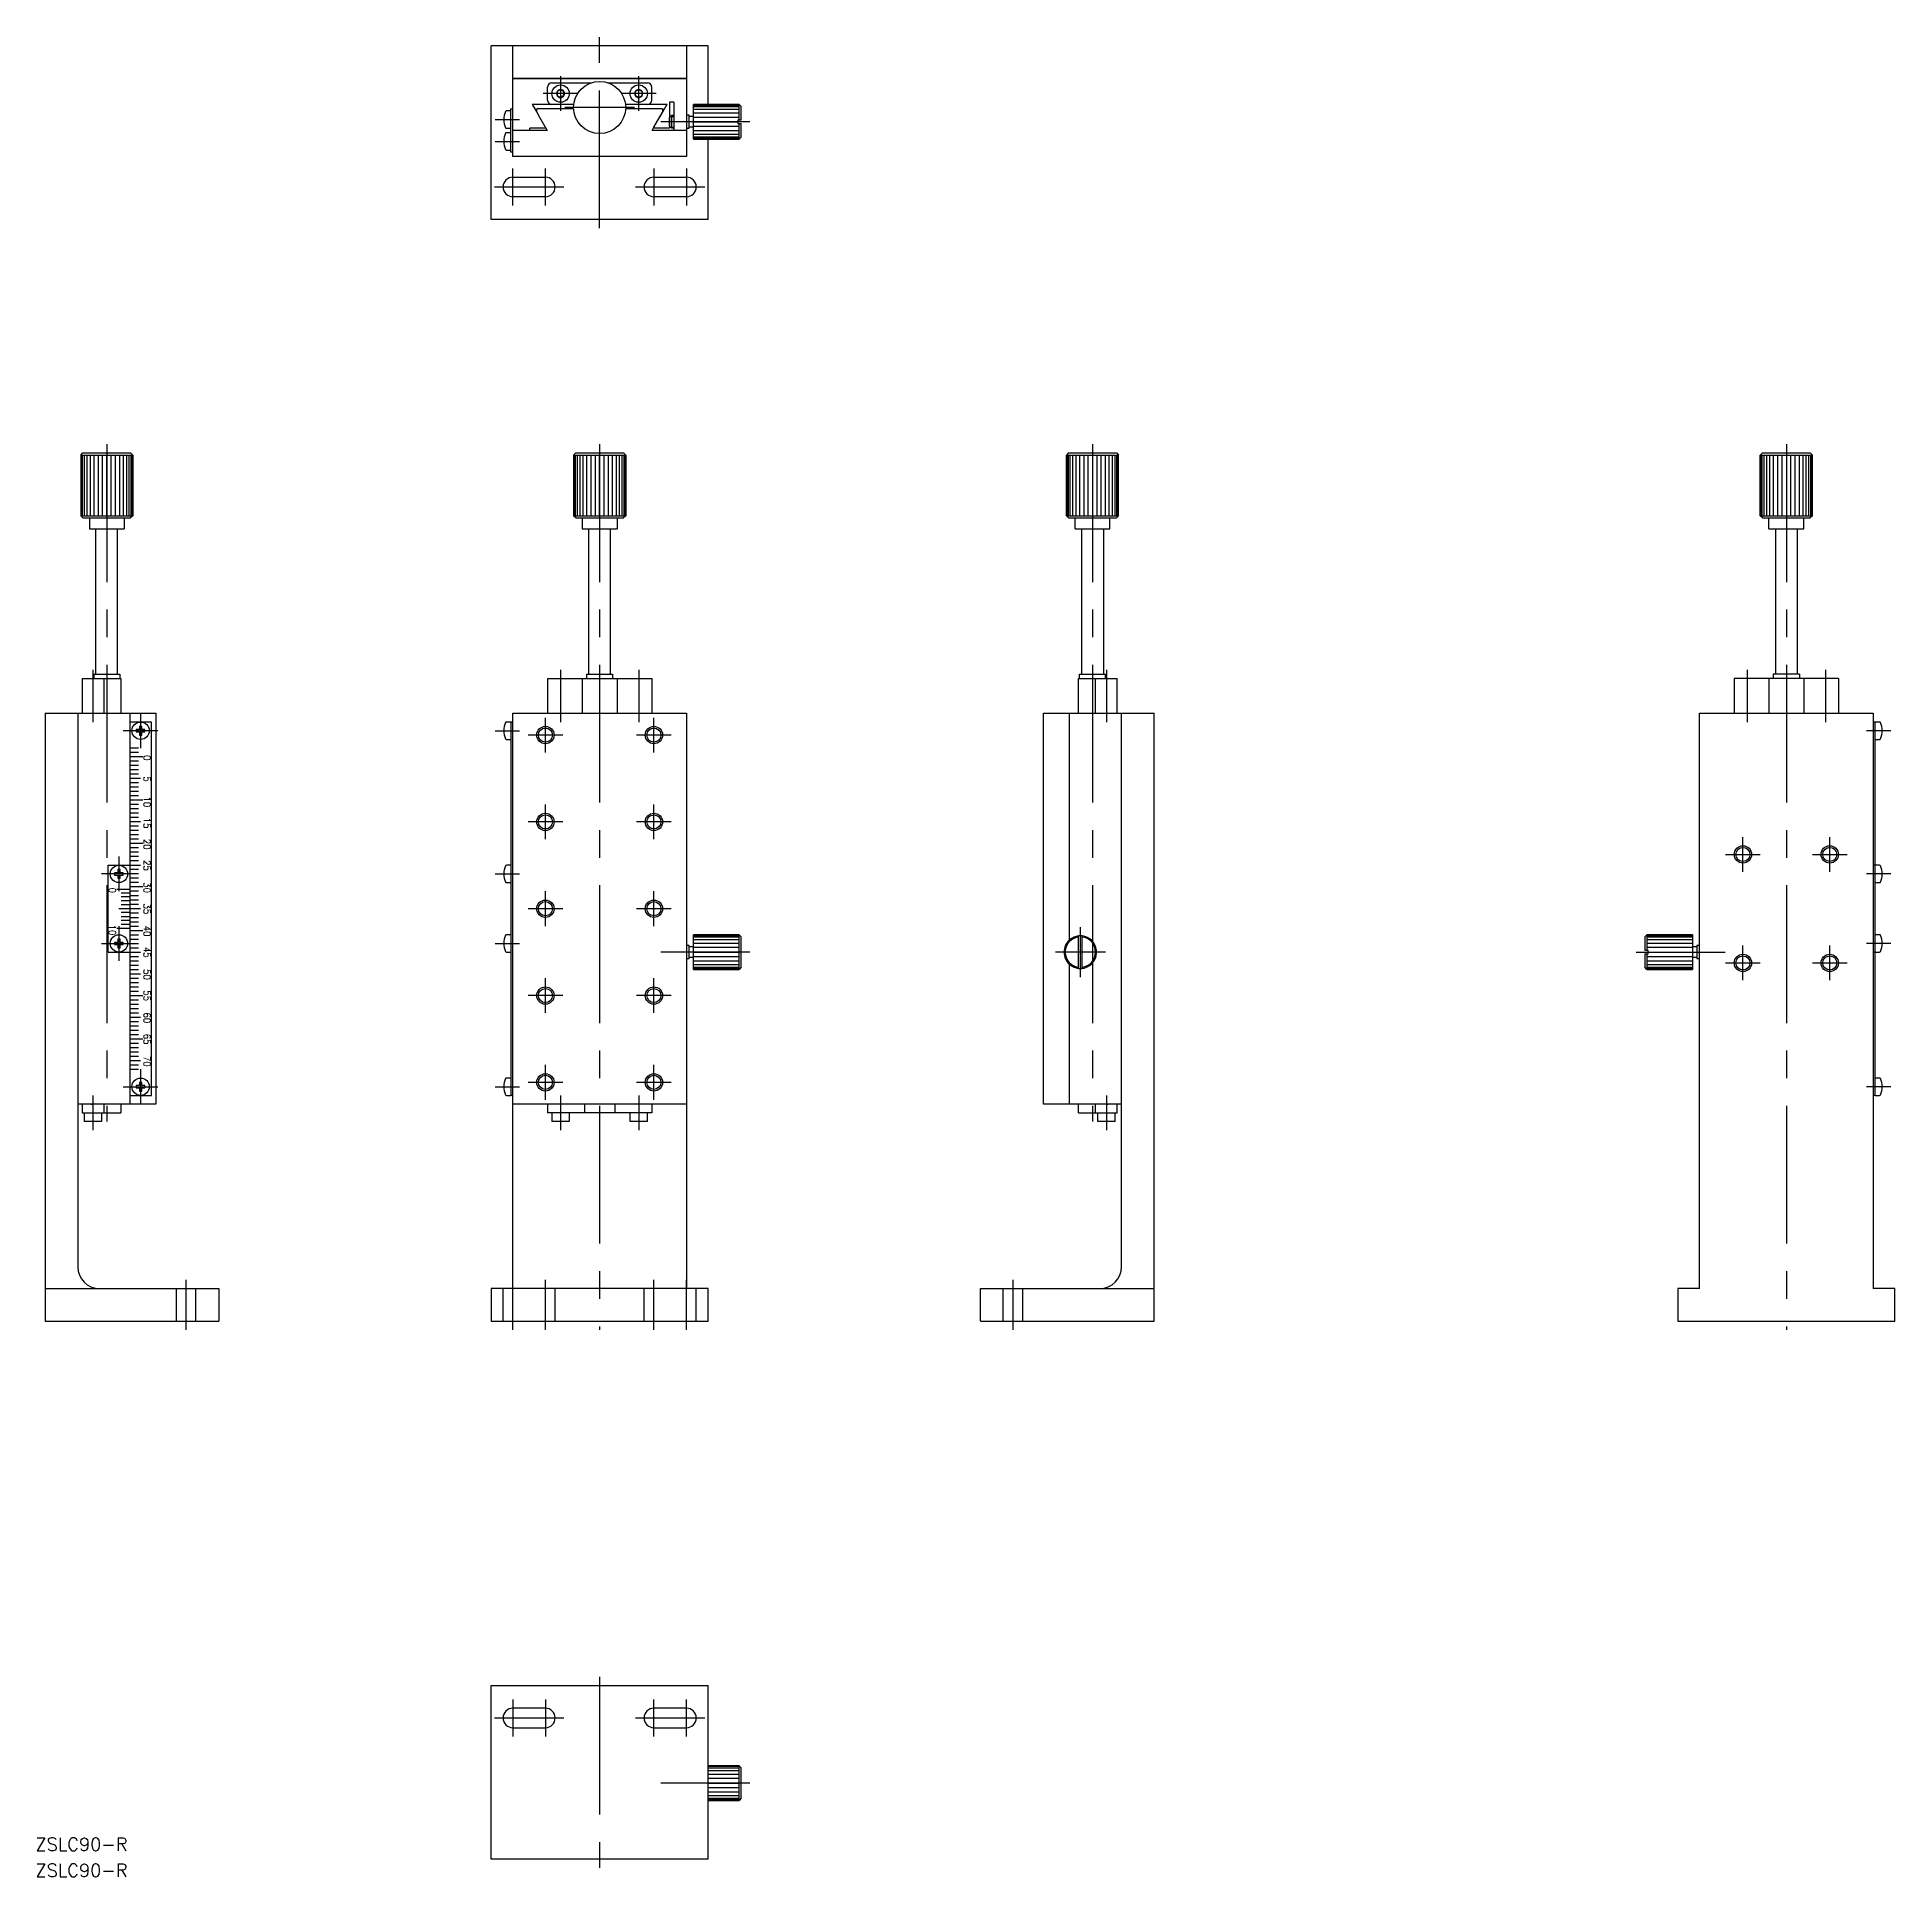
# Model space of a CAD drawing. Extents: x -130 to 298, y -223 to 201.
import ezdxf

# ---------------------------------------------------------------- set-up
doc = ezdxf.new("R2010")
doc.units = 0
doc.linetypes.add('CENTER', pattern=[50.8, 31.75, -6.35, 6.35, -6.35])
doc.linetypes.add('DASHED', pattern=[19.05, 12.7, -6.35])
doc.layers.get('0').update_dxf_attribs({"linetype": 'CONTINUOUS'})
doc.layers.add('CENTER', color=1, linetype='CONTINUOUS')
doc.styles.add('CONVERTER_2', font='txt.shx', dxfattribs={"width": 0.9})
doc.styles.get("Standard").update_dxf_attribs({"font": 'txt.shx', "height": 3, "bigfont": 'bigfont.shx'})

# ---------------------------------------------------------------- blocks, each defined once
blk = doc.blocks.new('*U2')
at = {"color": 7, "linetype": 'CONTINUOUS', "style": 'CONVERTER_2', "width": 0.9}
blk.add_text('45', height=1.6, rotation=270, dxfattribs=at).set_placement((-105.07, -8.8))
blk = doc.blocks.new('*U3')
at = {"color": 7, "linetype": 'CONTINUOUS', "style": 'CONVERTER_2', "width": 0.9}
blk.add_text('70', height=1.6, rotation=270, dxfattribs=at).set_placement((-105.07, -33.92))
blk = doc.blocks.new('*U4')
at = {"color": 7, "linetype": 'CONTINUOUS', "style": 'CONVERTER_2', "width": 0.9}
blk.add_text('65', height=1.6, rotation=270, dxfattribs=at).set_placement((-105.07, -28.8))
blk = doc.blocks.new('*U5')
at = {"color": 7, "linetype": 'CONTINUOUS', "style": 'CONVERTER_2', "width": 0.9}
blk.add_text('60', height=1.6, rotation=270, dxfattribs=at).set_placement((-105.07, -23.92))
blk = doc.blocks.new('*U6')
at = {"color": 7, "linetype": 'CONTINUOUS', "style": 'CONVERTER_2', "width": 0.9}
blk.add_text('50', height=1.6, rotation=270, dxfattribs=at).set_placement((-105.07, -13.92))
blk = doc.blocks.new('*U7')
at = {"color": 7, "linetype": 'CONTINUOUS', "style": 'CONVERTER_2', "width": 0.9}
blk.add_text('55', height=1.6, rotation=270, dxfattribs=at).set_placement((-105.07, -18.8))
blk = doc.blocks.new('*U8')
at = {"color": 7, "linetype": 'CONTINUOUS', "style": 'CONVERTER_2', "width": 0.9}
blk.add_text('10', height=1.6, rotation=270, dxfattribs=at).set_placement((-113.07, -3.66))
blk = doc.blocks.new('*U9')
at = {"color": 7, "linetype": 'CONTINUOUS', "style": 'CONVERTER_2', "width": 0.9}
blk.add_text('0', height=1.6, rotation=270, dxfattribs=at).set_placement((-113.07, 4.86))
blk = doc.blocks.new('*U10')
at = {"color": 7, "linetype": 'CONTINUOUS', "style": 'CONVERTER_2', "width": 0.9}
blk.add_text('35', height=1.6, rotation=270, dxfattribs=at).set_placement((-105.07, 1.2))
blk = doc.blocks.new('*U11')
at = {"color": 7, "linetype": 'CONTINUOUS', "style": 'CONVERTER_2', "width": 0.9}
blk.add_text('40', height=1.6, rotation=270, dxfattribs=at).set_placement((-105.07, -3.92))
blk = doc.blocks.new('*U12')
at = {"color": 7, "linetype": 'CONTINUOUS', "style": 'CONVERTER_2', "width": 0.9}
blk.add_text('25', height=1.6, rotation=270, dxfattribs=at).set_placement((-105.07, 11.2))
blk = doc.blocks.new('*U13')
at = {"color": 7, "linetype": 'CONTINUOUS', "style": 'CONVERTER_2', "width": 0.9}
blk.add_text('30', height=1.6, rotation=270, dxfattribs=at).set_placement((-105.07, 6.08))
blk = doc.blocks.new('*U14')
at = {"color": 7, "linetype": 'CONTINUOUS', "style": 'CONVERTER_2', "width": 0.9}
blk.add_text('20', height=1.6, rotation=270, dxfattribs=at).set_placement((-105.07, 16.08))
blk = doc.blocks.new('*U15')
at = {"color": 7, "linetype": 'CONTINUOUS', "style": 'CONVERTER_2', "width": 0.9}
blk.add_text('15', height=1.6, rotation=270, dxfattribs=at).set_placement((-105.07, 20.96))
blk = doc.blocks.new('*U16')
at = {"color": 7, "linetype": 'CONTINUOUS', "style": 'CONVERTER_2', "width": 0.9}
blk.add_text('10', height=1.6, rotation=270, dxfattribs=at).set_placement((-105.07, 25.84))
blk = doc.blocks.new('*U17')
at = {"color": 7, "linetype": 'CONTINUOUS', "style": 'CONVERTER_2', "width": 0.9}
blk.add_text('5', height=1.6, rotation=270, dxfattribs=at).set_placement((-105.07, 30.48))
blk = doc.blocks.new('*U18')
at = {"color": 7, "linetype": 'CONTINUOUS', "style": 'CONVERTER_2', "width": 0.9}
blk.add_text('0', height=1.6, rotation=270, dxfattribs=at).set_placement((-105.07, 35.36))
blk = doc.blocks.new('*U19')
at = {"color": 7, "linetype": 'CONTINUOUS'}
blk.add_text('ZSLC90-R', height=3, dxfattribs=at).set_placement((-130, -223))
blk = doc.blocks.new('*U20')
at = {"color": 7, "linetype": 'CONTINUOUS'}
blk.add_text('ZSLC90-R', height=3, dxfattribs=at).set_placement((-130, -217))

msp = doc.modelspace()

# ---------------------------------------------------------------- linework, layer by layer
at = {"color": 7, "linetype": 'CONTINUOUS'}
for p, q in [((-25, 158.75), (-25, 198.75)), ((-20, 198.75), (-25, 198.75)), ((20, 198.75), (-20, 198.75)), ((-20, 178.75), (-20, 198.75)), ((20, 198.75), (20, 191.25)), ((25, 198.75), (20, 198.75)), ((25, 191.25), (25, 198.75)), ((20, 191.25), (-20, 191.25)), ((-20, 191.25), (-9, 191.25)), ((-12, 186.25), (-12, 189.25)), ((-11, 190.25), (-1.87, 190.25)), ((-9, 188.65), (-9.78, 188.2)), ((-9, 191.25), (20, 191.25)), ((-8.22, 188.2), (-9, 188.65)), ((1.87, 190.25), (9, 190.25)), ((9, 188.65), (8.22, 188.2)), ((9, 190.25), (11, 190.25)), ((9.78, 188.2), (9, 188.65)), ((12, 186.25), (12, 189.25)), ((20, 191.25), (20, 179.25)), ((25, 185.25), (25, 191.25)), ((-20.5, 179.25), (-20.5, 184.25)), ((-20.5, 184.25), (-20, 184.25)), ((-5.96, 185.25), (-15.54, 185.25)), ((-15.54, 185.25), (-14.96, 184.25)), ((-14.96, 184.25), (-14.5, 183.45)), ((-6, 184.25), (-14.5, 184.25)), ((-14.5, 183.45), (-14.5, 184.25)), ((-9.78, 188.2), (-9.78, 187.3)), ((-9.78, 187.3), (-9, 186.85)), ((-8.22, 187.3), (-9, 186.85)), ((-8.22, 187.3), (-8.22, 188.2)), ((15.54, 185.25), (5.96, 185.25)), ((14.5, 184.25), (6, 184.25)), ((8.22, 188.2), (8.22, 187.3)), ((9, 186.85), (8.22, 187.3)), ((9, 186.85), (9.78, 187.3)), ((9.78, 187.3), (9.78, 188.2)), ((12.5, 179.99), (14.96, 184.25)), ((13.86, 182.35), (14.96, 184.25)), ((14.5, 184.25), (14.5, 183.45)), ((14.96, 184.25), (15.25, 184.75)), ((15.25, 184.75), (15.54, 185.25)), ((17.1, 185.75), (16.1, 185.75)), ((16.1, 185.75), (16.1, 179.75)), ((17.1, 185.75), (17.1, 179.75)), ((32.14, 185.25), (21.64, 185.25)), ((21.64, 182.47), (21.64, 185.25)), ((21.64, 185.11), (32.14, 185.11)), ((32.14, 184.71), (21.64, 184.71)), ((32.14, 184.08), (21.64, 184.08)), ((32.14, 185.25), (32.64, 184.75)), ((32.14, 181.65), (32.14, 185.25)), ((32.64, 181.65), (32.64, 184.75)), ((-20.5, 183.75), (-21.49, 183.75)), ((-14.5, 183.45), (-13.86, 182.35)), ((-13.86, 182.35), (-12.07, 179.25)), ((-12.5, 179.99), (-12.5, 179.75)), ((12.07, 179.25), (12.5, 179.99)), ((12.5, 179.75), (12.5, 179.99)), ((16.1, 183.25), (16.1, 181.25)), ((16.1, 182.25), (16.33, 182.47)), ((16.1, 180.25), (16.1, 182.25)), ((16.33, 180.02), (16.1, 180.25)), ((16.33, 182.47), (16.6, 182.75)), ((16.6, 179.75), (16.33, 180.02)), ((16.6, 182.75), (17.1, 182.75)), ((16.6, 179.75), (16.6, 182.75)), ((17.1, 183.75), (17.1, 180.75)), ((17.1, 182.75), (17.1, 182.47)), ((17.1, 181.25), (17.1, 180.02)), ((17.1, 180.02), (17.1, 179.75)), ((20.64, 182.75), (20, 182.75)), ((20.64, 179.75), (20.64, 182.75)), ((21.64, 182.47), (20.64, 182.47)), ((21.64, 180.02), (20.64, 180.02)), ((32.14, 183.25), (21.64, 183.25)), ((21.64, 181.25), (21.64, 182.47)), ((32.14, 182.28), (21.64, 182.28)), ((21.64, 181.25), (31.84, 181.25)), ((21.64, 180.02), (21.64, 181.25)), ((21.64, 180.21), (32.14, 180.21)), ((21.64, 177.38), (21.64, 180.02)), ((32.64, 181.65), (31.84, 181.65)), ((31.84, 181.65), (31.84, 181.25)), ((31.84, 181.25), (31.84, 180.85)), ((31.84, 180.85), (32.64, 180.85)), ((32.14, 177.25), (32.14, 180.85)), ((32.64, 177.75), (32.64, 180.85)), ((-21.49, 179.75), (-20.5, 179.75)), ((-20.5, 178.75), (-21.49, 178.75)), ((-20.5, 178.75), (-20.5, 179.25)), ((-20.5, 174.25), (-20.5, 178.75)), ((-16.74, 179.25), (-20, 179.25)), ((-20, 177.25), (-20, 178.75)), ((-20, 173.25), (-20, 177.25)), ((-12.07, 179.25), (-16.74, 179.25)), ((-13.14, 179.25), (-16.74, 179.25)), ((-16.1, 179.25), (-16.1, 179.75)), ((-12.5, 179.75), (-16.1, 179.75)), ((20, 179.25), (12.07, 179.25)), ((16.1, 179.75), (12.5, 179.75)), ((16.1, 179.25), (12.5, 179.25)), ((17.1, 179.75), (16.6, 179.75)), ((17.1, 179.75), (17.1, 179.25)), ((20, 179.75), (20, 179.25)), ((20, 179.75), (20.64, 179.75)), ((20, 179.25), (20, 173.25)), ((21.64, 179.25), (32.14, 179.25)), ((21.64, 178.42), (32.14, 178.42)), ((21.64, 177.78), (32.14, 177.78)), ((32.14, 177.38), (21.64, 177.38)), ((21.64, 177.25), (21.64, 177.38)), ((21.64, 177.25), (32.14, 177.25)), ((25, 158.75), (25, 177.25)), ((32.64, 177.75), (32.14, 177.25)), ((-21.49, 174.75), (-20.5, 174.75)), ((-20, 174.25), (-20.5, 174.25)), ((20, 173.25), (-20, 173.25)), ((-20, 168.5), (-12.5, 168.5)), ((12.5, 168.5), (20, 168.5)), ((-12.5, 164), (-20, 164)), ((20, 164), (12.5, 164)), ((25, 158.75), (-25, 158.75)), ((-119.57, 104.5), (-119.07, 105)), ((-119.57, 104.5), (-119.57, 90.5)), ((-119.57, 104.5), (-119.48, 104.5)), ((-119.48, 104.5), (-119.48, 90.5)), ((-119.48, 104.5), (-119.21, 104.5)), ((-119.21, 104.5), (-119.21, 90.5)), ((-119.21, 104.5), (-118.77, 104.5)), ((-119.07, 105), (-115.77, 105)), ((-118.77, 104.5), (-118.77, 90.5)), ((-118.77, 104.5), (-118.17, 104.5)), ((-118.17, 104.5), (-118.17, 90.5)), ((-118.17, 104.5), (-117.43, 104.5)), ((-117.43, 104.5), (-117.43, 90.5)), ((-117.43, 104.5), (-116.57, 104.5)), ((-116.57, 104.5), (-116.57, 90.5)), ((-116.57, 104.5), (-115.59, 104.5)), ((-115.77, 105), (-115.57, 105)), ((-115.59, 104.5), (-115.59, 90.5)), ((-115.59, 104.5), (-114.61, 104.5)), ((-115.57, 105), (-111.57, 105)), ((-114.61, 104.5), (-114.61, 90.5)), ((-114.61, 104.5), (-113.57, 104.5)), ((-113.57, 90.5), (-113.57, 104.5)), ((-113.57, 104.5), (-107.57, 104.5)), ((-112.53, 90.5), (-112.53, 104.5)), ((-111.57, 105), (-108.07, 105)), ((-111.55, 90.5), (-111.55, 104.5)), ((-110.57, 90.5), (-110.57, 104.5)), ((-109.71, 90.5), (-109.71, 104.5)), ((-108.97, 90.5), (-108.97, 104.5)), ((-108.38, 90.5), (-108.38, 104.5)), ((-107.57, 104.5), (-108.07, 105)), ((-107.93, 90.5), (-107.93, 104.5)), ((-107.66, 90.5), (-107.66, 104.5)), ((-107.57, 104.5), (-107.57, 90.5)), ((-107.57, 90.5), (-107.57, 104.5)), ((-6, 104.5), (-5.5, 105)), ((-6, 104.5), (-6, 90.5)), ((-6, 104.5), (-5.91, 104.5)), ((-5.91, 104.5), (-5.91, 90.5)), ((-5.91, 104.5), (-5.64, 104.5)), ((-5.64, 104.5), (-5.64, 90.5)), ((-5.64, 104.5), (-5.2, 104.5)), ((-5.5, 105), (-2.2, 105)), ((-5.2, 104.5), (-5.2, 90.5)), ((-5.2, 104.5), (-4.6, 104.5)), ((-4.6, 104.5), (-4.6, 90.5)), ((-4.6, 104.5), (-3.86, 104.5)), ((-3.86, 104.5), (-3.86, 90.5)), ((-3.86, 104.5), (-3, 104.5)), ((-3, 104.5), (-3, 90.5)), ((-3, 104.5), (-2.02, 104.5)), ((-2.2, 105), (-2, 105)), ((-2.02, 104.5), (-2.02, 90.5)), ((-2.02, 104.5), (-1.04, 104.5)), ((-2, 105), (2, 105)), ((-1.04, 104.5), (-1.04, 90.5)), ((-1.04, 104.5), (0, 104.5)), ((0, 104.5), (6, 104.5)), ((0, 90.5), (0, 104.5)), ((1.04, 90.5), (1.04, 104.5)), ((2, 105), (5.5, 105)), ((2.02, 90.5), (2.02, 104.5)), ((3, 90.5), (3, 104.5)), ((3.86, 90.5), (3.86, 104.5)), ((4.6, 90.5), (4.6, 104.5)), ((5.2, 90.5), (5.2, 104.5)), ((6, 104.5), (5.5, 105)), ((5.64, 90.5), (5.64, 104.5)), ((5.91, 90.5), (5.91, 104.5)), ((6, 90.5), (6, 104.5)), ((6, 104.5), (6, 90.5)), ((108.07, 105), (107.57, 104.5)), ((107.57, 90.5), (107.57, 104.5)), ((107.57, 104.5), (107.57, 90.5)), ((107.57, 104.5), (113.57, 104.5)), ((107.66, 104.5), (107.66, 90.5)), ((107.93, 104.5), (107.93, 90.5)), ((108.07, 105), (111.57, 105)), ((108.38, 104.5), (108.38, 90.5)), ((108.97, 104.5), (108.97, 90.5)), ((109.71, 104.5), (109.71, 90.5)), ((110.57, 104.5), (110.57, 90.5)), ((111.55, 104.5), (111.55, 90.5)), ((111.57, 105), (115.57, 105)), ((112.53, 104.5), (112.53, 90.5)), ((113.57, 104.5), (113.57, 90.5)), ((113.57, 104.5), (114.61, 104.5)), ((114.61, 90.5), (114.61, 104.5)), ((114.61, 104.5), (115.59, 104.5)), ((115.57, 105), (115.77, 105)), ((115.59, 90.5), (115.59, 104.5)), ((115.59, 104.5), (116.57, 104.5)), ((115.77, 105), (119.07, 105)), ((116.57, 90.5), (116.57, 104.5)), ((116.57, 104.5), (117.43, 104.5)), ((117.43, 90.5), (117.43, 104.5)), ((117.43, 104.5), (118.17, 104.5)), ((118.17, 90.5), (118.17, 104.5)), ((118.17, 104.5), (118.77, 104.5)), ((118.77, 90.5), (118.77, 104.5)), ((118.77, 104.5), (119.21, 104.5)), ((119.07, 105), (119.57, 104.5)), ((119.21, 90.5), (119.21, 104.5)), ((119.21, 104.5), (119.48, 104.5)), ((119.48, 90.5), (119.48, 104.5)), ((119.48, 104.5), (119.57, 104.5)), ((119.57, 90.5), (119.57, 104.5)), ((267.95, 105), (267.45, 104.5)), ((267.45, 104.5), (267.45, 90.5)), ((267.45, 90.5), (267.45, 104.5)), ((267.45, 104.5), (273.45, 104.5)), ((267.54, 104.5), (267.54, 90.5)), ((267.82, 104.5), (267.82, 90.5)), ((267.95, 105), (271.45, 105)), ((268.26, 104.5), (268.26, 90.5)), ((268.86, 104.5), (268.86, 90.5)), ((269.6, 104.5), (269.6, 90.5)), ((270.45, 104.5), (270.45, 90.5)), ((271.43, 104.5), (271.43, 90.5)), ((271.45, 105), (275.45, 105)), ((272.41, 104.5), (272.41, 90.5)), ((273.45, 104.5), (273.45, 90.5)), ((273.45, 104.5), (274.5, 104.5)), ((274.5, 90.5), (274.5, 104.5)), ((274.5, 104.5), (275.47, 104.5)), ((275.45, 105), (275.65, 105)), ((275.47, 90.5), (275.47, 104.5)), ((275.47, 104.5), (276.45, 104.5)), ((275.65, 105), (278.95, 105)), ((276.45, 90.5), (276.45, 104.5)), ((276.45, 104.5), (277.31, 104.5)), ((277.31, 90.5), (277.31, 104.5)), ((277.31, 104.5), (278.05, 104.5)), ((278.05, 90.5), (278.05, 104.5)), ((278.05, 104.5), (278.65, 104.5)), ((278.65, 90.5), (278.65, 104.5)), ((278.65, 104.5), (279.09, 104.5)), ((278.95, 105), (279.45, 104.5)), ((279.09, 90.5), (279.09, 104.5)), ((279.09, 104.5), (279.36, 104.5)), ((279.36, 90.5), (279.36, 104.5)), ((279.36, 104.5), (279.45, 104.5)), ((279.45, 90.5), (279.45, 104.5)), ((-119.57, 90.5), (-119.48, 90.5)), ((-119.07, 90), (-119.57, 90.5)), ((-119.48, 90.5), (-119.21, 90.5)), ((-119.21, 90.5), (-118.77, 90.5)), ((-119.07, 90), (-108.07, 90)), ((-118.77, 90.5), (-118.17, 90.5)), ((-118.17, 90.5), (-117.43, 90.5)), ((-117.57, 90), (-117.57, 87.5)), ((-117.57, 90), (-109.57, 90)), ((-117.43, 90.5), (-116.57, 90.5)), ((-116.57, 90.5), (-115.59, 90.5)), ((-115.59, 90.5), (-114.61, 90.5)), ((-114.61, 90.5), (-113.57, 90.5)), ((-113.57, 90.5), (-107.57, 90.5)), ((-109.57, 90), (-109.57, 87.5)), ((-109.57, 90), (-109.57, 87.5)), ((-107.57, 90.5), (-108.07, 90)), ((-5.5, 90), (-6, 90.5)), ((-6, 90.5), (-5.91, 90.5)), ((-5.91, 90.5), (-5.64, 90.5)), ((-5.64, 90.5), (-5.2, 90.5)), ((-5.5, 90), (5.5, 90)), ((-5.2, 90.5), (-4.6, 90.5)), ((-4.6, 90.5), (-3.86, 90.5)), ((-4, 90), (4, 90)), ((-4, 90), (-4, 87.5)), ((-3.86, 90.5), (-3, 90.5)), ((-3, 90.5), (-2.02, 90.5)), ((-2.02, 90.5), (-1.04, 90.5)), ((-1.04, 90.5), (0, 90.5)), ((0, 90.5), (6, 90.5)), ((4, 90), (4, 87.5)), ((4, 90), (4, 87.5)), ((6, 90.5), (5.5, 90)), ((108.07, 90), (107.57, 90.5)), ((107.57, 90.5), (113.57, 90.5)), ((108.07, 90), (119.07, 90)), ((109.57, 87.5), (109.57, 90)), ((109.57, 87.5), (109.57, 90)), ((109.57, 90), (117.57, 90)), ((113.57, 90.5), (114.61, 90.5)), ((114.61, 90.5), (115.59, 90.5)), ((115.59, 90.5), (116.57, 90.5)), ((116.57, 90.5), (117.43, 90.5)), ((117.43, 90.5), (118.17, 90.5)), ((117.57, 87.5), (117.57, 90)), ((118.17, 90.5), (118.77, 90.5)), ((118.77, 90.5), (119.21, 90.5)), ((119.57, 90.5), (119.07, 90)), ((119.21, 90.5), (119.48, 90.5)), ((119.48, 90.5), (119.57, 90.5)), ((267.45, 90.5), (273.45, 90.5)), ((267.95, 90), (267.45, 90.5)), ((267.95, 90), (278.95, 90)), ((269.45, 87.5), (269.45, 90)), ((269.45, 87.5), (269.45, 90)), ((269.45, 90), (277.45, 90)), ((273.45, 90.5), (274.5, 90.5)), ((274.5, 90.5), (275.47, 90.5)), ((275.47, 90.5), (276.45, 90.5)), ((276.45, 90.5), (277.31, 90.5)), ((277.31, 90.5), (278.05, 90.5)), ((277.45, 87.5), (277.45, 90)), ((278.05, 90.5), (278.65, 90.5)), ((278.65, 90.5), (279.09, 90.5)), ((279.45, 90.5), (278.95, 90)), ((279.09, 90.5), (279.36, 90.5)), ((279.36, 90.5), (279.45, 90.5)), ((-117.57, 87.5), (-116.07, 87.5)), ((-117.57, 87.5), (-109.57, 87.5)), ((-116.07, 54), (-116.07, 87.5)), ((-116.07, 87.5), (-111.07, 87.5)), ((-111.07, 54), (-111.07, 87.5)), ((-111.07, 87.5), (-109.57, 87.5)), ((-4, 87.5), (4, 87.5)), ((-4, 87.5), (-2.5, 87.5)), ((-2.5, 54), (-2.5, 87.5)), ((-2.5, 87.5), (2.5, 87.5)), ((2.5, 54), (2.5, 87.5)), ((2.5, 87.5), (4, 87.5)), ((109.57, 87.5), (117.57, 87.5)), ((109.57, 87.5), (111.07, 87.5)), ((111.07, 87.5), (111.07, 54)), ((111.07, 87.5), (116.07, 87.5)), ((116.07, 87.5), (116.07, 54)), ((116.07, 87.5), (117.57, 87.5)), ((269.45, 87.5), (277.45, 87.5)), ((269.45, 87.5), (270.95, 87.5)), ((270.95, 87.5), (270.95, 54)), ((270.95, 87.5), (275.95, 87.5)), ((275.95, 87.5), (275.95, 54)), ((275.95, 87.5), (277.45, 87.5)), ((-119.27, 53), (-114.27, 53)), ((-119.27, 53), (-119.27, 45)), ((-116.57, 54), (-110.57, 54)), ((-116.57, 54), (-116.57, 53)), ((-114.27, 53), (-110.37, 53)), ((-114.27, 53), (-114.27, 45)), ((-110.57, 54), (-110.57, 53)), ((-110.37, 53), (-110.37, 45)), ((-12, 53), (-12, 45)), ((-12, 53), (-4, 53)), ((-4, 53), (-3, 53)), ((-4, 53), (-4, 45)), ((-3, 54), (-3, 53)), ((-3, 54), (-2.5, 54)), ((-3, 53), (-2.5, 53)), ((-2.5, 54), (2.5, 54)), ((-2.5, 53), (2.5, 53)), ((2.5, 54), (3, 54)), ((2.5, 53), (4, 53)), ((3, 54), (3, 53)), ((4, 53), (12, 53)), ((4, 53), (4, 45)), ((12, 53), (12, 45)), ((110.37, 45), (110.37, 53)), ((110.37, 53), (114.27, 53)), ((110.57, 53), (110.57, 54)), ((110.57, 54), (116.57, 54)), ((114.27, 45), (114.27, 53)), ((114.27, 53), (119.27, 53)), ((116.57, 53), (116.57, 54)), ((119.27, 45), (119.27, 53)), ((269.45, 53), (261.45, 53)), ((261.45, 53), (261.45, 45)), ((269.45, 53), (269.45, 45)), ((270.95, 53), (269.45, 53)), ((270.45, 54), (270.45, 53)), ((270.95, 54), (270.45, 54)), ((275.95, 54), (270.95, 54)), ((275.95, 53), (270.95, 53)), ((276.45, 54), (275.95, 54)), ((276.45, 53), (275.95, 53)), ((276.45, 54), (276.45, 53)), ((277.45, 53), (276.45, 53)), ((285.45, 53), (277.45, 53)), ((277.45, 53), (277.45, 45)), ((285.45, 53), (285.45, 45)), ((-127.77, 45), (-127.77, -95)), ((-127.77, 45), (-120.27, 45)), ((-120.27, 45), (-120.27, -82.5)), ((-120.27, 45), (-120.27, -45)), ((-120.27, 45), (-109.57, 45)), ((-120.27, 45), (-110.37, 45)), ((-120.27, 45), (-119.27, 45)), ((-110.37, 47), (-110.37, 45)), ((-110.17, 45), (-102.27, 45)), ((-108.27, 45), (-108.27, -45)), ((-103.27, 43), (-108.27, 43)), ((-103.27, -43), (-103.27, 43)), ((-102.27, 45), (-102.27, -45)), ((-20.5, 43), (-21.49, 43)), ((-20.5, 43), (-20.5, -43)), ((-20, 43), (-20.5, 43)), ((-20, -87.5), (-20, 45)), ((-20, 45), (-14, 45)), ((-14, 45), (-12, 45)), ((-12, 45), (-10, 45)), ((-10, 45), (-5, 45)), ((-5, 45), (-4, 45)), ((-4, 45), (-3, 45)), ((-3, 45), (-2.5, 45)), ((-2.5, 45), (2.5, 45)), ((2.5, 45), (3, 45)), ((3, 45), (4, 45)), ((4, 45), (10, 45)), ((10, 45), (12, 45)), ((12, 45), (14, 45)), ((14, 45), (20, 45)), ((20, 45), (20, -87.5)), ((20, 45), (20, -45)), ((102.27, -45), (102.27, 45)), ((102.27, 45), (110.37, 45)), ((108.27, -7.19), (108.27, 45)), ((110.37, 45), (110.37, 47)), ((110.37, 45), (120.27, 45)), ((119.27, 45), (120.27, 45)), ((120.27, -45), (120.27, 45)), ((120.27, -82.5), (120.27, 45)), ((120.27, 45), (127.77, 45)), ((127.77, -95), (127.77, 45)), ((253.45, -87.5), (253.45, 45)), ((253.45, -45), (253.45, 45)), ((253.45, 45), (293.45, 45)), ((253.45, 45), (293.45, 45)), ((293.45, 45), (293.45, -87.5)), ((293.45, 45), (293.45, 10)), ((293.95, 43), (293.45, 43)), ((293.95, 10), (293.95, 43)), ((294.94, 43), (293.95, 43)), ((-106.02, 41.25), (-106.77, 41.25)), ((-106.77, 41.25), (-106.77, 40.75)), ((-106.77, 40.75), (-106.02, 40.75)), ((-106.02, 42), (-106.02, 41.25)), ((-105.52, 42), (-106.02, 42)), ((-106.02, 40.75), (-106.02, 40)), ((-106.02, 40), (-105.52, 40)), ((-105.52, 41.25), (-105.52, 42)), ((-104.77, 41.25), (-105.52, 41.25)), ((-105.52, 40.75), (-104.77, 40.75)), ((-105.52, 40), (-105.52, 40.75)), ((-104.77, 40.75), (-104.77, 41.25)), ((-21.49, 39), (-20.5, 39)), ((293.95, 39), (294.94, 39)), ((-106.27, 37), (-108.27, 37)), ((-106.27, 36), (-108.27, 36)), ((-105.27, 35), (-108.27, 35)), ((-106.27, 34), (-108.27, 34)), ((-106.27, 33), (-108.27, 33)), ((-106.27, 32), (-108.27, 32)), ((-106.27, 31), (-108.27, 31)), ((-105.77, 30), (-108.27, 30)), ((-106.27, 29), (-108.27, 29)), ((-106.27, 28), (-108.27, 28)), ((-106.27, 27), (-108.27, 27)), ((-106.27, 26), (-108.27, 26)), ((-105.27, 25), (-108.27, 25)), ((-106.27, 24), (-108.27, 24)), ((-106.27, 23), (-108.27, 23)), ((-106.27, 22), (-108.27, 22)), ((-106.27, 21), (-108.27, 21)), ((-105.77, 20), (-108.27, 20)), ((-106.27, 19), (-108.27, 19)), ((-106.27, 18), (-108.27, 18)), ((-106.27, 17), (-108.27, 17)), ((-106.27, 16), (-108.27, 16)), ((-105.27, 15), (-108.27, 15)), ((-106.27, 14), (-108.27, 14)), ((-106.27, 13), (-108.27, 13)), ((-113.27, 10), (-105.77, 10)), ((-113.27, 0), (-113.27, 10)), ((-110.52, 9), (-111.02, 9)), ((-111.02, 9), (-111.02, 8.25)), ((-110.52, 8.25), (-110.52, 9)), ((-106.27, 12), (-108.27, 12)), ((-106.27, 11), (-108.27, 11)), ((-106.27, 9), (-108.27, 9)), ((-20.5, 10), (-21.49, 10)), ((293.45, 10), (293.45, -10)), ((293.95, 10), (293.45, 10)), ((293.95, -10), (293.95, 10)), ((294.94, 10), (293.95, 10)), ((-111.02, 8.25), (-111.77, 8.25)), ((-111.77, 8.25), (-111.77, 7.75)), ((-111.77, 7.75), (-111.02, 7.75)), ((-111.27, 4.5), (-108.27, 4.5)), ((-111.02, 7.75), (-111.02, 7)), ((-111.02, 7), (-110.52, 7)), ((-109.77, 8.25), (-110.52, 8.25)), ((-110.52, 7), (-110.52, 7.75)), ((-110.52, 7.75), (-109.77, 7.75)), ((-109.77, 7.75), (-109.77, 8.25)), ((-106.27, 8), (-108.27, 8)), ((-106.27, 7), (-108.27, 7)), ((-106.27, 6), (-108.27, 6)), ((-105.27, 5), (-108.27, 5)), ((-21.49, 6), (-20.5, 6)), ((293.95, 6), (294.94, 6)), ((-113.27, -10), (-113.27, 0)), ((-108.27, 0), (-110.77, 0)), ((-108.27, 3.6), (-110.27, 3.6)), ((-108.27, 2.7), (-110.27, 2.7)), ((-108.27, 1.8), (-110.27, 1.8)), ((-108.27, 0.9), (-110.27, 0.9)), ((-106.27, 4), (-108.27, 4)), ((-106.27, 3), (-108.27, 3)), ((-106.27, 2), (-108.27, 2)), ((-106.27, 1), (-108.27, 1)), ((-105.77, 0), (-108.27, 0)), ((-108.27, -0.9), (-110.27, -0.9)), ((-110.27, -1.8), (-108.27, -1.8)), ((-108.27, -2.7), (-110.27, -2.7)), ((-110.27, -3.6), (-108.27, -3.6)), ((-106.27, -1), (-108.27, -1)), ((-108.27, -2), (-106.27, -2)), ((-108.27, -3), (-106.27, -3)), ((-108.27, -4), (-106.27, -4)), ((-111.02, -7.75), (-111.77, -7.75)), ((-111.77, -7.75), (-111.77, -8.25)), ((-111.77, -8.25), (-111.02, -8.25)), ((-111.27, -4.5), (-108.27, -4.5)), ((-111.02, -7), (-111.02, -7.75)), ((-110.52, -7), (-111.02, -7)), ((-111.02, -8.25), (-111.02, -9)), ((-110.52, -7.75), (-110.52, -7)), ((-109.77, -7.75), (-110.52, -7.75)), ((-110.52, -9), (-110.52, -8.25)), ((-110.52, -8.25), (-109.77, -8.25)), ((-109.77, -8.25), (-109.77, -7.75)), ((-108.27, -5), (-105.27, -5)), ((-108.27, -6), (-106.27, -6)), ((-108.27, -7), (-106.27, -7)), ((-108.27, -8), (-106.27, -8)), ((-20.5, -6), (-21.49, -6)), ((20.64, -8.5), (20, -8.5)), ((20.64, -11.5), (20.64, -8.5)), ((32.14, -6), (21.64, -6)), ((21.64, -8.78), (21.64, -6)), ((21.64, -6.14), (32.14, -6.14)), ((32.14, -6.54), (21.64, -6.54)), ((32.14, -7.17), (21.64, -7.17)), ((32.14, -8), (21.64, -8)), ((32.14, -14), (32.14, -6)), ((32.14, -6), (32.64, -6.5)), ((32.64, -13.5), (32.64, -6.5)), ((110.37, -13.74), (110.37, -6.26)), ((111.17, -13.74), (111.17, -6.26)), ((240.82, -6.5), (241.32, -6)), ((240.82, -6.5), (240.82, -9.6)), ((251.82, -6), (241.32, -6)), ((241.32, -6), (241.32, -9.6)), ((241.32, -6.14), (251.82, -6.14)), ((251.82, -6.54), (241.32, -6.54)), ((251.82, -7.17), (241.32, -7.17)), ((251.82, -8), (241.32, -8)), ((251.82, -6), (251.82, -8.78)), ((252.82, -8.5), (252.82, -11.5)), ((253.45, -8.5), (252.82, -8.5)), ((294.94, -6), (293.95, -6)), ((-113.27, -10), (-105.77, -10)), ((-111.02, -9), (-110.52, -9)), ((-108.27, -9), (-106.27, -9)), ((-108.27, -11), (-106.27, -11)), ((-108.27, -12), (-106.27, -12)), ((-21.49, -10), (-20.5, -10)), ((20, -11.5), (20.64, -11.5)), ((21.64, -8.78), (20.64, -8.78)), ((21.64, -11.22), (20.64, -11.22)), ((21.64, -10), (21.64, -8.78)), ((32.14, -8.96), (21.64, -8.96)), ((21.64, -11.22), (21.64, -10)), ((21.64, -10), (32.14, -10)), ((21.64, -11.04), (32.14, -11.04)), ((21.64, -13.86), (21.64, -11.22)), ((21.64, -12), (32.14, -12)), ((21.64, -12.83), (32.14, -12.83)), ((108.27, -45), (108.27, -12.81)), ((241.62, -9.6), (240.82, -9.6)), ((240.82, -10.4), (240.82, -13.5)), ((240.82, -10.4), (241.62, -10.4)), ((251.82, -8.96), (241.32, -8.96)), ((241.32, -10.4), (241.32, -14)), ((241.32, -11.04), (251.82, -11.04)), ((241.32, -12), (251.82, -12)), ((241.32, -12.83), (251.82, -12.83)), ((241.62, -10), (241.62, -9.6)), ((241.62, -10), (251.82, -10)), ((241.62, -10.4), (241.62, -10)), ((251.82, -8.78), (251.82, -10)), ((252.82, -8.78), (251.82, -8.78)), ((251.82, -10), (251.82, -11.22)), ((251.82, -11.22), (251.82, -13.86)), ((252.82, -11.22), (251.82, -11.22)), ((252.82, -11.5), (253.45, -11.5)), ((253.45, -12), (253.45, -11.5)), ((293.45, -10), (293.45, -45)), ((293.95, -10), (293.45, -10)), ((293.95, -43), (293.95, -10)), ((293.95, -10), (294.94, -10)), ((-108.27, -13), (-106.27, -13)), ((-108.27, -14), (-106.27, -14)), ((-108.27, -15), (-105.77, -15)), ((-108.27, -16), (-106.27, -16)), ((-108.27, -17), (-106.27, -17)), ((21.64, -13.46), (32.14, -13.46)), ((32.14, -13.86), (21.64, -13.86)), ((21.64, -14), (21.64, -13.86)), ((21.64, -14), (32.14, -14)), ((32.64, -13.5), (32.14, -14)), ((241.32, -14), (240.82, -13.5)), ((241.32, -13.46), (251.82, -13.46)), ((251.82, -13.86), (241.32, -13.86)), ((241.32, -14), (251.82, -14)), ((251.82, -13.86), (251.82, -14)), ((-108.27, -18), (-106.27, -18)), ((-108.27, -19), (-106.27, -19)), ((-108.27, -20), (-105.27, -20)), ((-108.27, -21), (-106.27, -21)), ((-108.27, -22), (-106.27, -22)), ((-108.27, -23), (-106.27, -23)), ((-108.27, -24), (-106.27, -24)), ((-108.27, -25), (-105.77, -25)), ((-108.27, -26), (-106.27, -26)), ((-108.27, -27), (-106.27, -27)), ((-108.27, -28), (-106.27, -28)), ((-108.27, -29), (-106.27, -29)), ((-108.27, -30), (-105.27, -30)), ((-108.27, -31), (-106.27, -31)), ((-108.27, -32), (-106.27, -32)), ((-108.27, -33), (-106.27, -33)), ((-108.27, -34), (-106.27, -34)), ((-108.27, -35), (-105.77, -35)), ((-108.27, -36), (-106.27, -36)), ((-108.27, -37), (-106.27, -37)), ((-106.02, -40.75), (-106.77, -40.75)), ((-106.77, -40.75), (-106.77, -41.25)), ((-106.77, -41.25), (-106.02, -41.25)), ((-106.02, -40), (-106.02, -40.75)), ((-105.52, -40), (-106.02, -40)), ((-106.02, -41.25), (-106.02, -42)), ((-106.02, -42), (-105.52, -42)), ((-105.52, -40.75), (-105.52, -40)), ((-104.77, -40.75), (-105.52, -40.75)), ((-105.52, -42), (-105.52, -41.25)), ((-105.52, -41.25), (-104.77, -41.25)), ((-104.77, -41.25), (-104.77, -40.75)), ((-20.5, -39), (-21.49, -39)), ((294.94, -39), (293.95, -39)), ((-102.27, -45), (-120.27, -45)), ((-119.27, -45), (-120.27, -45)), ((-116.57, -45), (-119.27, -45)), ((-119.27, -45), (-119.27, -47)), ((-119.27, -47), (-116.77, -47)), ((-118.77, -47), (-118.77, -49)), ((-116.87, -45), (-117.57, -45)), ((-117.17, -45), (-116.87, -45)), ((-110.37, -45), (-116.77, -45)), ((-116.77, -45), (-116.77, -45)), ((-116.77, -47), (-110.37, -47)), ((-114.77, -47), (-114.77, -49)), ((-114.27, -45), (-114.27, -47)), ((-110.37, -45), (-110.37, -47)), ((-110.37, -45), (-110.37, -47)), ((-108.27, -43), (-103.27, -43)), ((-21.49, -43), (-20.5, -43)), ((-20, -43), (-20.5, -43)), ((-5, -45), (-20, -45)), ((-12, -45), (-12, -47)), ((-5, -47), (-12, -47)), ((-11, -47), (-11, -49)), ((-7, -47), (-7, -49)), ((-3.5, -45), (-5, -45)), ((-3.5, -47), (-5, -47)), ((3.5, -45), (-3.5, -45)), ((-3.5, -45), (-3.5, -47)), ((3.5, -47), (-3.5, -47)), ((3.5, -45), (3.5, -47)), ((5, -45), (3.5, -45)), ((5, -47), (3.5, -47)), ((20, -45), (5, -45)), ((12, -47), (5, -47)), ((7, -49), (7, -47)), ((12, -45), (10, -45)), ((11, -49), (11, -47)), ((12, -47), (11, -47)), ((14, -45), (12, -45)), ((12, -45), (12, -47)), ((117.17, -45), (102.27, -45)), ((110.37, -47), (110.37, -45)), ((116.77, -45), (110.37, -45)), ((110.37, -47), (110.37, -45)), ((110.37, -47), (116.77, -47)), ((114.27, -47), (114.27, -45)), ((114.77, -49), (114.77, -47)), ((119.27, -45), (116.57, -45)), ((116.77, -45), (116.77, -45)), ((116.77, -47), (119.27, -47)), ((117.57, -45), (116.87, -45)), ((116.87, -45), (117.17, -45)), ((118.77, -49), (118.77, -47)), ((120.27, -45), (119.27, -45)), ((119.27, -47), (119.27, -45)), ((293.95, -43), (293.45, -43)), ((293.95, -43), (294.94, -43)), ((-116.77, -49), (-118.77, -49)), ((-114.77, -49), (-116.77, -49)), ((-7, -49), (-11, -49)), ((11, -49), (7, -49)), ((116.77, -49), (114.77, -49)), ((118.77, -49), (116.77, -49)), ((-127.77, -87.5), (-87.77, -87.5)), ((-87.77, -87.5), (-87.77, -95)), ((25, -87.5), (-25, -87.5)), ((-25, -87.5), (-25, -95)), ((25, -95), (25, -87.5)), ((87.77, -87.5), (127.77, -87.5)), ((87.77, -95), (87.77, -87.5)), ((248.45, -87.5), (248.45, -95)), ((253.45, -87.5), (248.45, -87.5)), ((298.45, -87.5), (293.45, -87.5)), ((298.45, -95), (298.45, -87.5)), ((-127.77, -95), (-87.77, -95)), ((-25, -95), (25, -95)), ((87.77, -95), (127.77, -95)), ((248.45, -95), (298.45, -95)), ((-25, -218.9), (-25, -178.9)), ((-25, -178.9), (25, -178.9)), ((25, -218.9), (25, -178.9)), ((-12.5, -184.15), (-20, -184.15)), ((20, -184.15), (12.5, -184.15)), ((-20, -188.65), (-12.5, -188.65)), ((12.5, -188.65), (20, -188.65)), ((32.14, -197.4), (25, -197.4)), ((25, -197.54), (32.14, -197.54)), ((32.14, -197.94), (25, -197.94)), ((32.14, -198.57), (25, -198.57)), ((32.14, -199.4), (25, -199.4)), ((32.14, -200.37), (25, -200.37)), ((32.14, -205.4), (32.14, -197.4)), ((32.14, -197.4), (32.64, -197.9)), ((32.64, -204.9), (32.64, -197.9)), ((25, -201.4), (32.14, -201.4)), ((25, -202.44), (32.14, -202.44)), ((25, -203.4), (32.14, -203.4)), ((25, -204.23), (32.14, -204.23)), ((25, -204.86), (32.14, -204.86)), ((32.14, -205.26), (25, -205.26)), ((25, -205.4), (32.14, -205.4)), ((32.64, -204.9), (32.14, -205.4)), ((25, -218.9), (-25, -218.9))]:
    msp.add_line(p, q, dxfattribs=at)
at = {"color": 3, "linetype": 'CONTINUOUS'}
for p, q in [((16.33, 182.48), (17.1, 182.48)), ((16.33, 180.02), (17.1, 180.02))]:
    msp.add_line(p, q, dxfattribs=at)
at = {"color": 3, "linetype": 'DASHED'}
for p, q in [((-97.52, -95), (-97.52, -87.5)), ((-93.02, -95), (-93.02, -87.5)), ((-22.25, -95), (-22.25, -87.5)), ((-10.25, -95), (-10.25, -87.5)), ((10.25, -95), (10.25, -87.5)), ((22.25, -95), (22.25, -87.5)), ((93.02, -95), (93.02, -87.5)), ((97.52, -95), (97.52, -87.5))]:
    msp.add_line(p, q, dxfattribs=at)
at = {"color": 7, "linetype": 'CONTINUOUS'}
for centre, radius in [((-9, 187.75), 2), ((0, 184.55), 6), ((9, 187.75), 2), ((-105.77, 41), 2), ((-12.5, 40), 1.62), ((12.5, 40), 1.62), ((-12.5, 20), 1.62), ((12.5, 20), 1.62), ((263.45, 12.5), 1.62), ((283.45, 12.5), 1.62), ((-110.77, 8), 2), ((-12.5, 0), 1.62), ((12.5, 0), 1.62), ((-110.77, -8), 2), ((263.45, -12.5), 1.62), ((283.45, -12.5), 1.62), ((-12.5, -20), 1.62), ((12.5, -20), 1.62), ((-12.5, -40), 1.62), ((12.5, -40), 1.62), ((-105.77, -41), 2)]:
    msp.add_circle(centre, radius, dxfattribs=at)
at = {"color": 3, "linetype": 'CONTINUOUS'}
for centre in [(-12.5, 40), (12.5, 40), (-12.5, 20), (12.5, 20), (263.45, 12.5), (283.45, 12.5), (-12.5, 0), (12.5, 0), (263.45, -12.5), (283.45, -12.5), (-12.5, -20), (12.5, -20), (-12.5, -40), (12.5, -40)]:
    msp.add_circle(centre, 2, dxfattribs=at)
at = {"color": 7, "linetype": 'CONTINUOUS'}
for centre, radius, start, end in [((-11, 189.25), 1, 90, 180), ((-9, 187.75), 0.9, 90, 150), ((-9, 187.75), 0.9, 30, 90), ((9, 187.75), 0.9, 90, 150), ((9, 187.75), 0.9, 30, 90), ((11, 189.25), 1, 0, 90), ((-11, 186.25), 1, 180, 270), ((-9, 187.75), 0.9, 150, 210), ((-9, 187.75), 0.9, 210, 270), ((-9, 187.75), 0.9, 270, 330), ((-9, 187.75), 0.9, 330, 30), ((9, 187.75), 0.9, 150, 210), ((9, 187.75), 0.9, 210, 270), ((9, 187.75), 0.9, 270, 330), ((9, 187.75), 0.9, 0, 30), ((9, 187.75), 0.9, 330, 0), ((11, 186.25), 1, 270, 0), ((-17.75, 181.75), 4.35, 154.3284, 205.6716), ((-21.49, 183.55), 0.2, 90, 154.3284), ((-21.49, 179.95), 0.2, 205.6716, 270), ((-17.75, 176.75), 4.35, 154.3284, 205.6716), ((-21.49, 178.55), 0.2, 90, 154.3284), ((-21.49, 174.95), 0.2, 205.6716, 270), ((-20, 166.25), 2.25, 90, 270), ((-12.5, 166.25), 2.25, 270, 90), ((12.5, 166.25), 2.25, 90, 270), ((20, 166.25), 2.25, 270, 90), ((-17.75, 41), 4.35, 154.3284, 205.6716), ((-21.49, 42.8), 0.2, 90, 154.3284), ((294.94, 42.8), 0.2, 25.6716, 90), ((291.2, 41), 4.35, 334.3284, 25.6716), ((-21.49, 39.2), 0.2, 205.6716, 270), ((294.94, 39.2), 0.2, 270, 334.3284), ((-17.75, 8), 4.35, 154.3284, 205.6716), ((-21.49, 9.8), 0.2, 90, 154.3284), ((294.94, 9.8), 0.2, 25.6716, 90), ((291.2, 8), 4.35, 334.3284, 25.6716), ((-21.49, 6.2), 0.2, 205.6716, 270), ((294.94, 6.2), 0.2, 270, 334.3284), ((-17.75, -8), 4.35, 154.3284, 205.6716), ((-21.49, -6.2), 0.2, 90, 154.3284), ((110.77, -10), 3.76, 131.6518, 228.3482), ((110.77, -10), 3.5, 135, 263.4376), ((110.77, -10), 3.76, 96.1042, 131.6518), ((110.77, -10), 3.5, 96.5624, 135), ((110.77, -10), 3.76, 83.8958, 96.1042), ((110.77, -10), 3.76, 289.8275, 83.8958), ((110.77, -10), 3.5, 276.5624, 83.4376), ((294.94, -6.2), 0.2, 25.6716, 90), ((291.2, -8), 4.35, 334.3284, 25.6716), ((-21.49, -9.8), 0.2, 205.6716, 270), ((110.77, -10), 3.76, 228.3482, 263.8958), ((294.94, -9.8), 0.2, 270, 334.3284), ((110.77, -10), 3.76, 263.8958, 276.1042), ((110.77, -10), 3.76, 276.1042, 289.8275), ((-17.75, -41), 4.35, 154.3284, 205.6716), ((-21.49, -39.2), 0.2, 90, 154.3284), ((294.94, -39.2), 0.2, 25.6716, 90), ((291.2, -41), 4.35, 334.3284, 25.6716), ((-21.49, -42.8), 0.2, 205.6716, 270), ((294.94, -42.8), 0.2, 270, 334.3284), ((-115.27, -82.5), 5, 180, 270), ((115.27, -82.5), 5, 270, 0), ((-20, -186.4), 2.25, 90, 270), ((-12.5, -186.4), 2.25, 270, 90), ((12.5, -186.4), 2.25, 90, 270), ((20, -186.4), 2.25, 270, 90)]:
    msp.add_arc(centre, radius, start, end, dxfattribs=at)
at = {"layer": 'CENTER', "color": 1, "linetype": 'CENTER'}
for p, q in [((0, 156.75), (0, 200.75)), ((-9, 191.75), (-9, 183.75)), ((9, 183.75), (9, 191.75)), ((-5, 187.75), (-13, 187.75)), ((8, 184.55), (-8, 184.55)), ((13, 187.75), (5, 187.75)), ((-24.1, 181.75), (-18.5, 181.75)), ((34.64, 181.25), (14.1, 181.25)), ((-24.1, 176.75), (-18.5, 176.75)), ((-20, 162), (-20, 170.5)), ((-12.5, 162), (-12.5, 170.5)), ((12.5, 170.5), (12.5, 162)), ((20, 170.5), (20, 162)), ((-24.25, 166.25), (-8.25, 166.25)), ((8.25, 166.25), (24.25, 166.25)), ((-113.57, 107), (-113.57, -49)), ((0, 107), (0, -97)), ((113.57, 107), (113.57, -49)), ((273.45, 107), (273.45, -97)), ((-116.77, 55), (-116.77, 43)), ((-9, 55), (-9, 43)), ((9, 55), (9, 43)), ((116.77, 55), (116.77, 43)), ((264.45, 55), (264.45, 43)), ((282.45, 55), (282.45, 43)), ((-105.77, 45), (-105.77, 37)), ((-12.5, 36), (-12.5, 44)), ((12.5, 36), (12.5, 44)), ((-101.77, 41), (-109.77, 41)), ((-24.1, 41), (-18.5, 41)), ((-8.5, 40), (-16.5, 40)), ((16.5, 40), (8.5, 40)), ((297.55, 41), (291.95, 41)), ((-12.5, 16), (-12.5, 24)), ((12.5, 16), (12.5, 24)), ((-8.5, 20), (-16.5, 20)), ((16.5, 20), (8.5, 20)), ((263.45, 8.5), (263.45, 16.5)), ((283.45, 8.5), (283.45, 16.5)), ((-110.77, 12), (-110.77, 4)), ((259.45, 12.5), (267.45, 12.5)), ((279.45, 12.5), (287.45, 12.5)), ((-106.77, 8), (-114.77, 8)), ((-24.1, 8), (-18.5, 8)), ((297.55, 8), (291.95, 8)), ((-8.5, 0), (-16.5, 0)), ((-12.5, -4), (-12.5, 4)), ((16.5, 0), (8.5, 0)), ((12.5, -4), (12.5, 4)), ((-110.77, -4), (-110.77, -12)), ((110.77, -15.76), (110.77, -4.24)), ((-114.77, -8), (-106.77, -8)), ((-24.1, -8), (-18.5, -8)), ((263.45, -16.5), (263.45, -8.5)), ((283.45, -16.5), (283.45, -8.5)), ((297.55, -8), (291.95, -8)), ((34.64, -10), (14.1, -10)), ((116.53, -10), (105.01, -10)), ((238.82, -10), (259.35, -10)), ((259.45, -12.5), (267.45, -12.5)), ((279.45, -12.5), (287.45, -12.5)), ((-12.5, -24), (-12.5, -16)), ((12.5, -24), (12.5, -16)), ((-8.5, -20), (-16.5, -20)), ((16.5, -20), (8.5, -20)), ((-105.77, -37), (-105.77, -45)), ((-12.5, -44), (-12.5, -36)), ((12.5, -44), (12.5, -36)), ((-109.77, -41), (-101.77, -41)), ((-24.1, -41), (-18.5, -41)), ((-8.5, -40), (-16.5, -40)), ((16.5, -40), (8.5, -40)), ((297.55, -41), (291.95, -41)), ((-116.77, -43), (-116.77, -51)), ((-9, -43), (-9, -51)), ((9, -43), (9, -51)), ((116.77, -43), (116.77, -51)), ((-95.27, -97), (-95.27, -85.5)), ((-20, -97), (-20, -85.5)), ((-12.5, -97), (-12.5, -85.5)), ((12.5, -97), (12.5, -85.5)), ((20, -97), (20, -85.5)), ((95.27, -97), (95.27, -85.5)), ((0, -176.9), (0, -220.9)), ((-20, -182.15), (-20, -190.65)), ((-12.5, -182.15), (-12.5, -190.65)), ((12.5, -190.65), (12.5, -182.15)), ((20, -190.65), (20, -182.15)), ((-24.25, -186.4), (-8.25, -186.4)), ((8.25, -186.4), (24.25, -186.4)), ((34.64, -201.4), (14.1, -201.4))]:
    msp.add_line(p, q, dxfattribs=at)

# ---------------------------------------------------------------- block references
at = {"color": 7, "linetype": 'CONTINUOUS'}
for name in ['*U18', '*U17', '*U16', '*U15', '*U14', '*U12', '*U9', '*U13', '*U10', '*U8', '*U11', '*U2', '*U6', '*U7', '*U5', '*U4', '*U3', '*U20', '*U19']:
    msp.add_blockref(name, (0, 0), dxfattribs=at)

doc.saveas('drawing.dxf')
